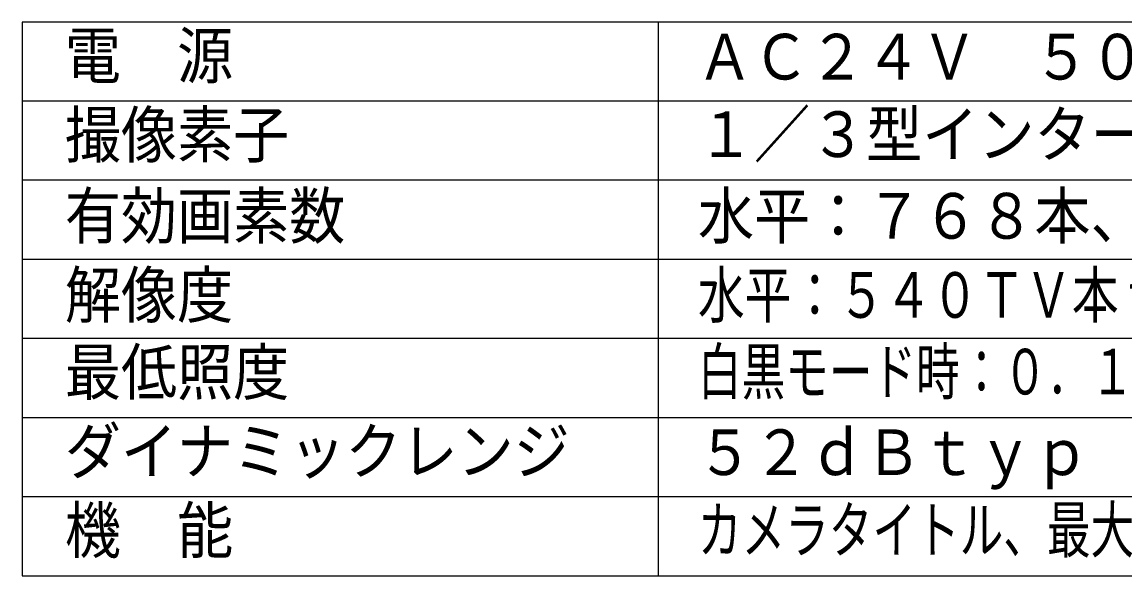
# Model space of a CAD drawing. Units: millimetres, scale not verified. Extents: x -63 to 64, y -57 to 57.
# Drawn here: x -62.5 to 7.2, y -56.5 to -21.5 of the extents above; entities that cross this region are included whole.
import ezdxf
from ezdxf.enums import TextEntityAlignment as Align

# ---------------------------------------------------------------- set-up
doc = ezdxf.new("R2010")
doc.units = ezdxf.units.MM
doc.header["$LTSCALE"] = 0.190236
doc.layers.add('0-0_MOJI1', color=2, linetype='Continuous')
doc.layers.add('0-3_WAKU', color=7, linetype='Continuous')
doc.styles.add('ＭＳ ゴシック', font='')
doc.styles.get('ＭＳ ゴシック').set_extended_font_data('MS Gothic')

msp = doc.modelspace()

# ---------------------------------------------------------------- linework, layer by layer
at = {"layer": '0-3_WAKU', "color": 4}
for p, q in [((-62.5001, -21.5), (-62.5001, -56.5001)), ((62.5001, -21.5), (-62.5001, -21.5)), ((-22.2945, -56.5001), (-22.2945, -21.5)), ((-62.5001, -56.5001), (62.5001, -56.5001))]:
    msp.add_line(p, q, dxfattribs=at)
at = {"layer": '0-3_WAKU', "color": 1}
for p, q in [((62.5001, -26.5), (-62.5001, -26.5)), ((62.5001, -31.5001), (-62.5001, -31.5001)), ((62.5001, -36.5001), (-62.5001, -36.5001)), ((62.5001, -41.5001), (-62.5001, -41.5001)), ((62.5001, -46.5001), (-62.5001, -46.5001)), ((62.5001, -51.5001), (-62.5001, -51.5001))]:
    msp.add_line(p, q, dxfattribs=at)

# ---------------------------------------------------------------- texts
at = {"layer": '0-0_MOJI1', "style": 'ＭＳ ゴシック'}
for s, width, p in [('電\u3000源', 0.9, (-59.7945, -25.93)), ('ＡＣ２４Ｖ  ５０／６０Ｈｚ', 0.9, (-19.8638, -25.9989)), ('撮像素子', 0.9, (-59.7945, -30.9266)), ('１／３型インターライン転送方式ＣＣＤ', 0.9, (-19.7945, -30.8993)), ('有効画素数', 0.9, (-59.7945, -36.0552)), ('水平：７６８本、垂直：４９４本', 0.9, (-19.7945, -36.0552)), ('解像度', 0.9, (-59.7945, -41.0552)), ('水平：５４０ＴＶ本ｔｙｐ、垂直：３５０ＴＶ本以上（中心部）', 0.75, (-19.7945, -41.0552)), ('最低照度', 0.9, (-59.7945, -45.9267)), ('白黒モード時：０．１６ルクス、カラーモード時：１．５ルクス', 0.7, (-19.7945, -45.8993)), ('ダイナミックレンジ', 0.9, (-59.7945, -50.9232)), ('５２ｄＢｔｙｐ', 0.9, (-19.8638, -50.9921)), ('機\u3000能', 0.9, (-59.7945, -55.9267)), ('カメラタイトル、最大１６文字表示、電子感度アップ、最大３２倍', 0.7, (-19.7945, -55.8994))]:
    msp.add_text(s, height=2.887, dxfattribs=dict(at, width=width)).set_placement(p, align=Align.BOTTOM_LEFT)

doc.saveas('drawing.dxf')
